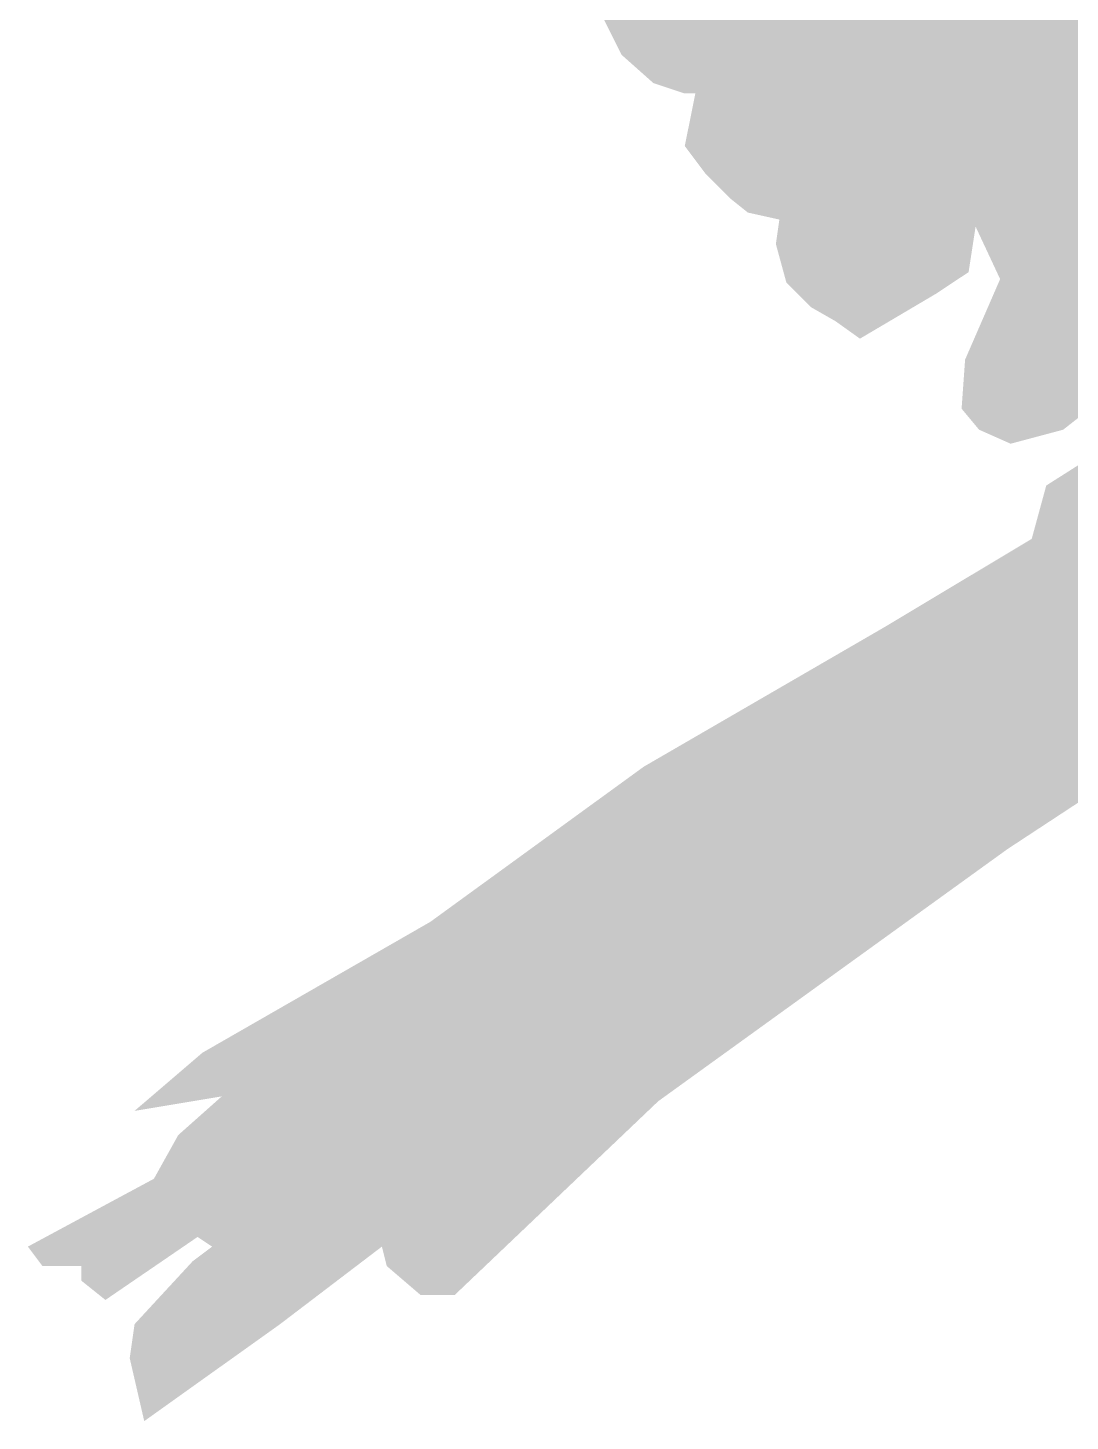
# Model space of a CAD drawing. Header units: millimetres. Extents: x 471 to 1044, y 7 to 541.
# Drawn here: x 482.68 to 501.89, y 83.33 to 109.01 of the extents above; entities that cross this region are included whole.
import ezdxf

# ---------------------------------------------------------------- set-up
doc = ezdxf.new("R2010")
doc.units = ezdxf.units.MM
doc.layers.add('magpiefill', color=3, linetype='Continuous')

msp = doc.modelspace()

# ---------------------------------------------------------------- hatches: boundary and pattern name
at = {"layer": 'magpiefill', "true_color": 0x010101}
h = msp.add_hatch(color=18, dxfattribs=at)
h.dxf.hatch_style = 1
edge = h.paths.add_edge_path()
edge.add_line((505.7026788009155, 96.11418025414855), (503.8645171973064, 95.92626374477231))
edge.add_line((503.8645171973064, 95.92626374477231), (500.7358891757283, 93.8713431644046))
edge.add_line((500.7358891757283, 93.8713431644046), (494.2998607483403, 89.22543486225482))
edge.add_line((494.2998607483403, 89.22543486225482), (490.5455094054726, 85.65165787574483))
edge.add_line((490.5455094054726, 85.65165787574483), (489.919786084183, 85.65165787574483))
edge.add_line((489.919786084183, 85.65165787574483), (489.294059909111, 86.18772501715921))
edge.add_line((489.294059909111, 86.18772501715921), (489.2046708632126, 86.54510212237233))
edge.add_line((489.2046708632126, 86.54510212237233), (487.3274951917786, 85.11559221792504))
edge.add_line((487.3274951917786, 85.11559221792504), (484.8245961990553, 83.32870372467005))
edge.add_line((484.8245961990553, 83.32870372467005), (484.5564290613599, 84.49018154200462))
edge.add_line((484.5564290613599, 84.49018154200462), (484.6458181072583, 85.11559221792504))
edge.add_line((484.6458181072583, 85.11559221792504), (485.7184895118232, 86.27706855166525))
edge.add_line((485.7184895118232, 86.27706855166525), (486.076045695417, 86.54510212237233))
edge.add_line((486.076045695417, 86.54510212237233), (485.8078785577216, 86.723790674979))
edge.add_line((485.8078785577216, 86.723790674979), (484.1094809780845, 85.56231434123879))
edge.add_line((484.1094809780845, 85.56231434123879), (483.6625357485921, 85.9196914464519))
edge.add_line((483.6625357485921, 85.9196914464519), (483.6625357485921, 86.18772501715921))
edge.add_line((483.6625357485921, 86.18772501715921), (482.9474205276217, 86.18772501715921))
edge.add_line((482.9474205276217, 86.18772501715921), (482.6792533899263, 86.54510212237233))
edge.add_line((482.6792533899263, 86.54510212237233), (485.0033742908524, 87.79592347421317))
edge.add_line((485.0033742908524, 87.79592347421317), (485.4503195203445, 88.60002270274003))
edge.add_line((485.4503195203445, 88.60002270274003), (486.254823787214, 89.31477839676108))
edge.add_line((486.254823787214, 89.31477839676108), (484.6458181072583, 89.04674482605378))
edge.add_line((484.6458181072583, 89.04674482605378), (485.8972676036199, 90.11887762528795))
edge.add_line((485.8972676036199, 90.11887762528795), (490.0985641759801, 92.53117679446336))
edge.add_line((490.0985641759801, 92.53117679446336), (494.0316936106449, 95.39019808695252))
edge.add_line((494.0316936106449, 95.39019808695252), (498.5011573207005, 97.98118580873438))
edge.add_line((498.5011573207005, 97.98118580873438), (501.1828372590037, 99.58938426578834))
edge.add_line((501.1828372590037, 99.58938426578834), (501.4510043966991, 100.5721735305165))
edge.add_line((501.4510043966991, 100.5721735305165), (502.4342867553653, 101.1975842064367))
edge.add_line((502.4342867553653, 101.1975842064367), (503.5069581599298, 100.7508620831229))
edge.add_line((503.5069581599298, 100.7508620831229), (504.2220733809006, 100.8402071012235))
edge.add_line((504.2220733809006, 100.8402071012235), (505.7416900149576, 102.0910284530642))
edge.add_line((505.7416900149576, 102.0910284530642), (506.9931423651021, 102.8951276815912))
edge.add_line((506.9931423651021, 102.8951276815912), (507.0825314110004, 101.1082391883363))
edge.add_line((507.0825314110004, 101.1082391883363), (506.7249723736238, 99.76807430198937))
edge.add_line((506.7249723736238, 99.76807430198937), (506.3674161900296, 99.58938426578834))
edge.add_line((506.3674161900296, 99.58938426578834), (505.8310790608559, 99.76807430198937))
edge.add_line((505.8310790608559, 99.76807430198937), (505.115966693668, 99.05331860796855))
edge.add_line((505.115966693668, 99.05331860796855), (506.2193362423038, 98.1152211390172))
edge.add_line((506.2193362423038, 98.1152211390172), (506.4130824261013, 98.95436731654263))
edge.add_line((506.4130824261013, 98.95436731654263), (507.3172322350845, 99.47076496425075))
edge.add_line((507.3172322350845, 99.47076496425075), (508.6734555216678, 99.53531467021412))
edge.add_line((508.6734555216678, 99.53531467021412), (509.4484402568585, 99.27711584636018))
edge.add_line((509.4484402568585, 99.27711584636018), (509.4484402568585, 98.69616849268868))
edge.add_line((509.4484402568585, 98.69616849268868), (508.8026205954604, 98.43796966883474))
edge.add_line((508.8026205954604, 98.43796966883474), (507.5755595288872, 98.17977084498057))
edge.add_line((507.5755595288872, 98.17977084498057), (506.1547522785156, 97.08242584360119))
edge.add_line((506.1547522785156, 97.08242584360119), (506.1547522785156, 96.30782937203912))
edge.add_line((506.1547522785156, 96.30782937203912), (507.3172322350845, 96.75967731378364))
edge.add_line((507.3172322350845, 96.75967731378364), (510.1588438820438, 97.85702231516325))
edge.add_line((510.1588438820438, 97.85702231516325), (512.0317274637985, 98.88981761057903))
edge.add_line((512.0317274637985, 98.88981761057903), (513.9046081917697, 100.2453614358126))
edge.add_line((513.9046081917697, 100.2453614358126), (516.3587303249171, 102.0527532027907))
edge.add_line((516.3587303249171, 102.0527532027907), (515.0670881483386, 101.6009052610461))
edge.add_line((515.0670881483386, 101.6009052610461), (513.8400270817649, 101.1490573193016))
edge.add_line((513.8400270817649, 101.1490573193016), (512.5483849051864, 101.4718058491192))
edge.add_line((512.5483849051864, 101.4718058491192), (511.3859049486175, 102.4400514385716))
edge.add_line((511.3859049486175, 102.4400514385716), (510.6755013234322, 103.8601434861744))
edge.add_line((510.6755013234322, 103.8601434861744), (510.4171740296295, 105.4738861352619))
edge.add_line((510.4171740296295, 105.4738861352619), (510.7400852872199, 106.9585293724224))
edge.add_line((510.7400852872199, 106.9585293724224), (512.0963085738033, 108.4431726095829))
edge.add_line((512.0963085738033, 108.4431726095829), (511.3859049486175, 108.1849737857287))
edge.add_line((511.3859049486175, 108.1849737857287), (508.0276358602703, 106.4421317247143))
edge.add_line((508.0276358602703, 106.4421317247143), (505.1214373957398, 104.8283890756268))
edge.add_line((505.1214373957398, 104.8283890756268), (503.5068868153537, 103.5373949563568))
edge.add_line((503.5068868153537, 103.5373949563568), (502.6673181163753, 102.3109520266446))
edge.add_line((502.6673181163753, 102.3109520266446), (501.7631683073921, 101.6009052610461))
edge.add_line((501.7631683073921, 101.6009052610461), (500.794437388404, 101.3427064371922))
edge.add_line((500.794437388404, 101.3427064371922), (500.2131959832284, 101.6009052610461))
edge.add_line((500.2131959832284, 101.6009052610461), (499.8902875794208, 101.9882034968271))
edge.add_line((499.8902875794208, 101.9882034968271), (499.9548686894257, 102.8918978967217))
edge.add_line((499.9548686894257, 102.8918978967217), (500.6006883508237, 104.3765411338823))
edge.add_line((500.6006883508237, 104.3765411338823), (500.1486148732236, 105.3447867233349))
edge.add_line((500.1486148732236, 105.3447867233349), (500.0194497994305, 104.5056405458092))
edge.add_line((500.0194497994305, 104.5056405458092), (499.4382112480378, 104.1183423100283))
edge.add_line((499.4382112480378, 104.1183423100283), (498.0174039976666, 103.2791961325029))
edge.add_line((498.0174039976666, 103.2791961325029), (497.5653305200665, 103.6019446623204))
edge.add_line((497.5653305200665, 103.6019446623204), (497.1132541886834, 103.8601434861744))
edge.add_line((497.1132541886834, 103.8601434861744), (496.6611807110833, 104.3119914279189))
edge.add_line((496.6611807110833, 104.3119914279189), (496.4674345272858, 105.0220381935173))
edge.add_line((496.4674345272858, 105.0220381935173), (496.5320156372907, 105.4738861352619))
edge.add_line((496.5320156372907, 105.4738861352619), (495.9507770858975, 105.6029855471888))
edge.add_line((495.9507770858975, 105.6029855471888), (495.6278658283074, 105.8611843710428))
edge.add_line((495.6278658283074, 105.8611843710428), (495.1757894969239, 106.3130323127873))
edge.add_line((495.1757894969239, 106.3130323127873), (494.7882971293291, 106.8294299604954))
edge.add_line((494.7882971293291, 106.8294299604954), (494.9820433131265, 107.7976755499478))
edge.add_line((494.9820433131265, 107.7976755499478), (494.7882971293291, 107.7976755499478))
edge.add_line((494.7882971293291, 107.7976755499478), (494.2070585779359, 107.9913246678384))
edge.add_line((494.2070585779359, 107.9913246678384), (493.6258200265431, 108.5077223155463))
edge.add_line((493.6258200265431, 108.5077223155463), (493.3029087689526, 109.1532193751814))
edge.add_line((493.3029087689526, 109.1532193751814), (493.4320738427457, 109.7341667288529))
edge.add_line((493.4320738427457, 109.7341667288529), (493.5612360627554, 110.3796637884877))
edge.add_line((493.5612360627554, 110.3796637884877), (493.2383276589478, 110.4442134944513))
edge.add_line((493.2383276589478, 110.4442134944513), (492.5925051437673, 111.0251608481228))
edge.add_line((492.5925051437673, 111.0251608481228), (492.205012776172, 111.7997558360905))
edge.add_line((492.205012776172, 111.7997558360905), (492.2695938861768, 112.509802601689))
edge.add_line((492.2695938861768, 112.509802601689), (493.3674898789575, 113.2198493672875))
edge.add_line((493.3674898789575, 113.2198493672875), (494.8528810931168, 113.9944458388495))
edge.add_line((494.8528810931168, 113.9944458388495), (495.8861931221097, 114.833592016375))
edge.add_line((495.8861931221097, 114.833592016375), (496.7903429310929, 115.608188487937))
edge.add_line((496.7903429310929, 115.608188487937), (496.9195080048855, 115.737287899864))
edge.add_line((496.9195080048855, 115.737287899864), (497.242419262476, 115.866387311791))
edge.add_line((497.242419262476, 115.866387311791), (497.6299116300713, 116.1891358416085))
edge.add_line((497.6299116300713, 116.1891358416085), (497.6944927400762, 116.4473346654624))
edge.add_line((497.6944927400762, 116.4473346654624), (497.6944927400762, 116.640983783353))
edge.add_line((497.6944927400762, 116.640983783353), (497.6299116300713, 116.899182607207))
edge.add_line((497.6299116300713, 116.899182607207), (497.4361654462739, 117.0928317250975))
edge.add_line((497.4361654462739, 117.0928317250975), (497.242419262476, 117.2219311370245))
edge.add_line((497.242419262476, 117.2219311370245), (496.9840891148904, 117.2864808429881))
edge.add_line((496.9840891148904, 117.2864808429881), (497.1778352986883, 117.4155802549151))
edge.add_line((497.1778352986883, 117.4155802549151), (497.4361654462739, 117.4155802549151))
edge.add_line((497.4361654462739, 117.4155802549151), (497.6944927400762, 117.4801299608785))
edge.add_line((497.6944927400762, 117.4801299608785), (498.1465690714592, 117.4801299608785))
edge.add_line((498.1465690714592, 117.4801299608785), (498.4048963652619, 117.4801299608785))
edge.add_line((498.4048963652619, 117.4801299608785), (498.5986425490594, 117.5446796668421))
edge.add_line((498.5986425490594, 117.5446796668421), (498.7923887328573, 117.673779078769))
edge.add_line((498.7923887328573, 117.673779078769), (498.9215538066499, 117.9965276085866))
edge.add_line((498.9215538066499, 117.9965276085866), (498.9861377704376, 118.1901767264769))
edge.add_line((498.9861377704376, 118.1901767264769), (498.7278076228524, 118.4483755503311))
edge.add_line((498.7278076228524, 118.4483755503311), (497.888238923874, 118.9002234920756))
edge.add_line((497.888238923874, 118.9002234920756), (498.9861377704376, 118.6420246682214))
edge.add_line((498.9861377704376, 118.6420246682214), (499.5673763218308, 118.5129252562945))
edge.add_line((499.5673763218308, 118.5129252562945), (499.8902875794208, 118.706574374185))
edge.add_line((499.8902875794208, 118.706574374185), (499.8902875794208, 118.835673786112))
edge.add_line((499.8902875794208, 118.835673786112), (499.8902875794208, 119.1584223159296))
edge.add_line((499.8902875794208, 119.1584223159296), (499.6965385418405, 119.2875217278565))
edge.add_line((499.6965385418405, 119.2875217278565), (499.5673763218308, 119.6102702576741))
edge.add_line((499.5673763218308, 119.6102702576741), (500.0840337632187, 119.5457205517105))
edge.add_line((500.0840337632187, 119.5457205517105), (500.342361057021, 119.5457205517105))
edge.add_line((500.342361057021, 119.5457205517105), (500.7298534246163, 119.5457205517105))
edge.add_line((500.7298534246163, 119.5457205517105), (500.7298534246163, 119.6748199636374))
edge.add_line((500.7298534246163, 119.6748199636374), (500.6652723146115, 120.0621181994186))
edge.add_line((500.6652723146115, 120.0621181994186), (500.5361072408189, 120.3203155396782))
edge.add_line((500.5361072408189, 120.3203155396782), (500.471526130814, 120.6430640694957))
edge.add_line((500.471526130814, 120.6430640694957), (500.794437388404, 120.6430640694957))
edge.add_line((500.794437388404, 120.6430640694957), (501.0527646822068, 120.7076137754591))
edge.add_line((501.0527646822068, 120.7076137754591), (501.1819297559994, 120.9012628933497))
edge.add_line((501.1819297559994, 120.9012628933497), (501.2465108660042, 121.3531108350942))
edge.add_line((501.2465108660042, 121.3531108350942), (501.311091976009, 121.4822102470212))
edge.add_line((501.311091976009, 121.4822102470212), (501.5694221235947, 121.4822102470212))
edge.add_line((501.5694221235947, 121.4822102470212), (501.7631683073921, 121.4822102470212))
edge.add_line((501.7631683073921, 121.4822102470212), (501.8923333811852, 121.6113096589481))
edge.add_line((501.8923333811852, 121.6113096589481), (502.0860795649826, 121.6113096589481))
edge.add_line((502.0860795649826, 121.6113096589481), (502.1506606749874, 121.9340581887657))
edge.add_line((502.1506606749874, 121.9340581887657), (502.1506606749874, 122.0631576006926))
edge.add_line((502.1506606749874, 122.0631576006926), (501.8277494173969, 122.1922570126196))
edge.add_line((501.8277494173969, 122.1922570126196), (502.0860795649826, 122.3213564245466))
edge.add_line((502.0860795649826, 122.3213564245466), (502.2798257487805, 122.3213564245466))
edge.add_line((502.2798257487805, 122.3213564245466), (502.5381530425827, 122.2568067185832))
edge.add_line((502.5381530425827, 122.2568067185832), (502.8610643001732, 122.1922570126196))
edge.add_line((502.8610643001732, 122.1922570126196), (503.3131377777734, 122.2568067185832))
edge.add_line((503.3131377777734, 122.2568067185832), (503.9589602929539, 122.3859061305102))
edge.add_line((503.9589602929539, 122.3859061305102), (504.2818715505443, 122.3859061305102))
edge.add_line((504.2818715505443, 122.3859061305102), (504.2818715505443, 122.1277073066562))
edge.add_line((504.2818715505443, 122.1277073066562), (504.3464526605492, 121.8049587768387))
edge.add_line((504.3464526605492, 121.8049587768387), (504.7985289919322, 121.6113096589481))
edge.add_line((504.7985289919322, 121.6113096589481), (505.3797675433254, 121.8049587768387))
edge.add_line((505.3797675433254, 121.8049587768387), (505.7026788009155, 121.4176605410578))
edge.add_line((505.7026788009155, 121.4176605410578), (506.1552117375838, 120.96757362579))
edge.add_arc((394.0425635083196, 55.51227387273633), 129.8215781707373, 24.7196834331034, 30.277882808560207, ccw=False)
edge.add_arc((514.0668029503702, 111.5266438746078), 2.717253438401656, 219.4264190677759, 277.5112522925736)
edge.add_arc((517.0034040074396, 106.4658719509047), 3.502217643125006, 76.09792839104102, 137.4828955815185, ccw=False)
edge.add_arc((516.8127812012881, 102.1826369512845), 7.751876948521335, 60.01917854986198, 82.34898294536907, ccw=False)
edge.add_arc((516.9174891648217, 97.47940974949825), 12.02382861166447, 55.16074552816218, 71.73216053091483, ccw=False)
edge.add_arc((523.4522066776963, 101.6233098171645), 5.734500677390736, 86.65890143975243, 120.31950619075)
edge.add_arc((525.2079451166742, 98.78712158887936), 9.069487645513666, 120.8490791888012, 144.9821508602809)
edge.add_arc((519.005667658684, 103.3404310015421), 1.387605128894925, 152.0183299640194, 206.9559763139688)
edge.add_arc((412.9325257283464, -25.09667889462867), 165.3044430536458, 45.89312228263083, 50.63922831697852, ccw=False)
edge.add_line((527.9842518977114, 93.59897898183067), (527.8543476941134, 93.08034555745849))
edge.add_line((527.8543476941134, 93.08034555745849), (528.0480938779112, 92.82214673360454))
edge.add_line((528.0480938779112, 92.82214673360454), (528.6293352830869, 92.62849761571397))
edge.add_line((528.6293352830869, 92.62849761571397), (528.4355890992895, 92.24119937993305))
edge.add_line((528.4355890992895, 92.24119937993305), (528.6939163930917, 91.9184508501155))
edge.add_line((528.6939163930917, 91.9184508501155), (528.8230814668848, 91.59570232029796))
edge.add_line((528.8230814668848, 91.59570232029796), (528.3710051355017, 91.20840408451704))
edge.add_line((528.3710051355017, 91.20840408451704), (528.3064240254969, 90.8211058487359))
edge.add_line((528.3064240254969, 90.8211058487359), (528.5001702092943, 90.43380761295498))
edge.add_line((528.5001702092943, 90.43380761295498), (527.9835127679064, 90.2401584950644))
edge.add_line((527.9835127679064, 90.2401584950644), (527.4668553265185, 90.36925790699138))
edge.add_line((527.4668553265185, 90.36925790699138), (527.5314364365233, 89.91740996524686))
edge.add_line((527.5314364365233, 89.91740996524686), (526.8210356651205, 89.72376084735652))
edge.add_line((526.8210356651205, 89.72376084735652), (526.49812440753, 89.91740996524686))
edge.add_line((526.49812440753, 89.91740996524686), (526.3043782237326, 89.98195967121046))
edge.add_line((526.3043782237326, 89.98195967121046), (526.1106320399351, 89.72376084735652))
edge.add_line((526.1106320399351, 89.72376084735652), (525.7877207823446, 89.46556202350234))
edge.add_line((525.7877207823446, 89.46556202350234), (525.4648095247542, 89.59466143542954))
edge.add_line((525.4648095247542, 89.59466143542954), (524.6252408257758, 89.01371408175805))
edge.add_line((524.6252408257758, 89.01371408175805), (524.6252408257758, 89.271912905612))
edge.add_line((524.6252408257758, 89.271912905612), (524.044002274383, 89.78831055331989))
edge.add_line((524.044002274383, 89.78831055331989), (524.044002274383, 90.04650937717406))
edge.add_line((524.044002274383, 90.04650937717406), (523.91483720059, 89.91740996524686))
edge.add_line((523.91483720059, 89.91740996524686), (523.5273448329951, 89.33646261157537))
edge.add_line((523.5273448329951, 89.33646261157537), (523.5273448329951, 88.94916437579445))
edge.add_line((523.5273448329951, 88.94916437579445), (523.5273448329951, 88.11001819826902))
edge.add_line((523.5273448329951, 88.11001819826902), (523.075271355395, 88.11001819826902))
edge.add_line((523.075271355395, 88.11001819826902), (522.8815251715971, 88.30366731615936))
edge.add_line((522.8815251715971, 88.30366731615936), (522.8169412078094, 88.43276672808634))
edge.add_line((522.8169412078094, 88.43276672808634), (522.1711215464118, 88.62641584597691))
edge.add_line((522.1711215464118, 88.62641584597691), (521.8482102888213, 88.82006496386748))
edge.add_line((521.8482102888213, 88.82006496386748), (521.7190452150282, 88.69096555194051))
edge.add_line((521.7190452150282, 88.69096555194051), (521.7190452150282, 88.36821702212296))
edge.add_line((521.7190452150282, 88.36821702212296), (521.3315528474334, 87.85181937441484))
edge.add_line((521.3315528474334, 87.85181937441484), (521.0732255536307, 88.04546849230542))
edge.add_line((521.0732255536307, 88.04546849230542), (521.0732255536307, 88.23911761019599))
edge.add_line((521.0732255536307, 88.23911761019599), (520.2982379646571, 88.04546849230542))
edge.add_line((520.2982379646571, 88.04546849230542), (519.9107455970618, 87.5936205505609))
edge.add_line((519.9107455970618, 87.5936205505609), (519.0711797518668, 87.27087202074335))
edge.add_line((519.0711797518668, 87.27087202074335), (518.6836873842715, 87.46452113863393))
edge.add_line((518.6836873842715, 87.46452113863393), (518.4899383466907, 87.78726966845147))
edge.add_line((518.4899383466907, 87.78726966845147), (518.1670299428836, 87.78726966845147))
edge.add_line((518.1670299428836, 87.78726966845147), (517.4566263176978, 87.20632231477998))
edge.add_line((517.4566263176978, 87.20632231477998), (516.8108038025168, 86.56082525514489))
edge.add_line((516.8108038025168, 86.56082525514489), (516.1649841411192, 85.78622878358283))
edge.add_line((516.1649841411192, 85.78622878358283), (515.6483266997313, 85.14073172394797))
edge.add_line((515.6483266997313, 85.14073172394797), (515.1962503683483, 84.68888526579781))
edge.add_line((515.1962503683483, 84.68888526579781), (514.5504307069502, 84.49523614790724))
edge.add_line((514.5504307069502, 84.49523614790724), (513.9691893017746, 84.62433555983421))
edge.add_line((513.9691893017746, 84.62433555983421), (513.5816969341793, 85.01163231202099))
edge.add_line((513.5816969341793, 85.01163231202099), (513.194204566584, 85.39893054780191))
edge.add_line((513.194204566584, 85.39893054780191), (513.0004583827865, 85.9798779014734))
edge.add_line((513.0004583827865, 85.9798779014734), (512.677547125196, 86.43172584321792))
edge.add_line((512.677547125196, 86.43172584321792), (512.3546358676056, 86.49627554918152))
edge.add_line((512.3546358676056, 86.49627554918152), (511.9671435000103, 86.62537496110849))
edge.add_line((511.9671435000103, 86.62537496110849), (511.6442350962031, 86.62537496110849))
edge.add_line((511.6442350962031, 86.62537496110849), (511.062993691027, 87.52907084459753))
edge.add_line((511.062993691027, 87.52907084459753), (510.4817551396343, 88.30366731615936))
edge.add_line((510.4817551396343, 88.30366731615936), (510.223427845832, 88.30366731615936))
edge.add_line((510.223427845832, 88.30366731615936), (509.7067704044437, 88.56186614001354))
edge.add_line((509.7067704044437, 88.56186614001354), (508.8026205954604, 89.40101231753897))
edge.add_line((508.8026205954604, 89.40101231753897), (508.5442904478753, 89.78831055331989))
edge.add_line((508.5442904478753, 89.78831055331989), (508.4151282278656, 90.04650937717406))
edge.add_line((508.4151282278656, 90.04650937717406), (508.3505442640774, 90.43380761295498))
edge.add_line((508.3505442640774, 90.43380761295498), (508.0922169702751, 90.43380761295498))
edge.add_line((508.0922169702751, 90.43380761295498), (507.5109784188819, 90.62745673084555))
edge.add_line((507.5109784188819, 90.62745673084555), (507.4463944550942, 90.75655614277252))
edge.add_line((507.4463944550942, 90.75655614277252), (507.1880671612919, 91.14385437855344))
edge.add_line((507.1880671612919, 91.14385437855344), (507.123486051287, 91.27295379048041))
edge.add_line((507.123486051287, 91.27295379048041), (506.8005747936966, 91.98300055607888))
edge.add_line((506.8005747936966, 91.98300055607888), (506.4130824261013, 92.24119937993305))
edge.add_line((506.4130824261013, 92.24119937993305), (506.2193362423038, 92.4348484978234))
edge.add_line((506.2193362423038, 92.4348484978234), (505.9610060947182, 92.82214673360454))
edge.add_line((505.9610060947182, 92.82214673360454), (505.8318410209256, 93.33854438131243))
edge.add_line((505.8318410209256, 93.33854438131243), (505.8318410209256, 93.66129142753562))
edge.add_line((505.8318410209256, 93.66129142753562), (506.2839173523087, 94.3067884871707))
edge.add_line((506.2839173523087, 94.3067884871707), (506.0901711685108, 94.2422387812071))
edge.add_line((506.0901711685108, 94.2422387812071), (505.6380948371277, 94.75863642891522))
edge.add_line((505.6380948371277, 94.75863642891522), (505.5735137271229, 95.21048437065974))
edge.add_line((505.5735137271229, 95.21048437065974), (506.0901711685108, 95.98508084222158))
edge.add_line((506.0901711685108, 95.98508084222158), (505.7026788009155, 96.11418025414855))
at = {"layer": 'magpiefill'}
h = msp.add_hatch(color=251, dxfattribs=at)
h.dxf.hatch_style = 1
h.paths.add_polyline_path([(497.4093089447376, 114.5300040284603), (499.7135378042239, 115.3744644914762), (497.5046566959516, 115.0065027614055), (495.5171552514255, 114.5338986905858), (494.8528810931168, 113.9944458388495), (495.9790983391879, 114.1488062196399)])
h.paths.add_polyline_path([(498.4581313767601, 112.6240149843591), (502.3673721885555, 114.6253034806653), (499.7929942310964, 113.6723089586146), (496.9325730199969, 112.719314436564), (494.6442354848516, 112.5287155321539), (492.2718436635819, 112.5112576094313), (492.2695938861768, 112.509802601689), (492.205012776172, 111.7997558360905), (492.5925051437673, 111.0251608481228), (493.2383276589478, 110.4442134944513), (493.5612360627554, 110.3796637884877), (495.1209742409194, 111.289822653488)])
h.paths.add_polyline_path([(498.7441717990739, 110.6227264880527), (502.272024437342, 113.0052127931792), (498.1720881231197, 111.0039242968728), (495.2163219921329, 110.0509297748222), (493.5103172830439, 110.1251936920351), (493.4320738427457, 109.7341667288529), (493.3029087689526, 109.1532193751814), (493.6258200265431, 108.5077223155463), (494.2070585779359, 107.9913246678384), (494.7882971293291, 107.7976755499478), (494.9302787384925, 107.7976755499478), (495.9790983391879, 108.7167374439512)])
h.paths.add_polyline_path([(498.0767403719058, 107.5731440174904), (501.6999407613873, 110.6227264880526), (497.5046566959516, 108.0496412785158), (494.9075222503619, 107.4252569095966), (494.7882971293291, 106.8294299604954), (495.1757894969239, 106.3130323127873), (495.6278658283074, 105.8611843710428), (495.9507770858975, 105.6029855471888), (496.1660865702574, 105.5551629660015), (496.4558370952557, 106.0483513102895)])
h.paths.add_polyline_path([(498.9348673015013, 106.3342496669047), (498.9348673015013, 107.0966452845453), (497.6953521983785, 105.6671535014693), (496.50607683735, 105.2924028290191), (496.4674345272858, 105.0220381935173), (496.6611807110833, 104.3119914279189), (497.1132541886834, 103.8601434861744), (497.5872519141419, 103.5894244798322), (499.3162583063552, 104.8094584316236), (497.4093089447376, 104.5235600750084)])
h.paths.add_polyline_path([(501.8906362638143, 106.1436507624946), (500.3341679087893, 104.9473714419745), (500.6006883508237, 104.3765411338823)], flags=17)
h.paths.add_polyline_path([(503.1636034417343, 103.0359262058237), (503.2254991181505, 104.1423622661882), (504.3696664700599, 106.9060463801352), (502.272024437342, 103.9517633617781), (499.9311569092052, 102.5600949438895), (499.8902875794208, 101.9882034968271), (500.2131959832284, 101.6009052610461), (500.794437388404, 101.3427064371922), (501.7631683073921, 101.6009052610461), (502.6673181163753, 102.3109520266446)])
h.paths.add_polyline_path([(506.7533517564182, 95.37481119140216), (510.853288070641, 97.09020133109334), (508.7556460379224, 96.42310516565789), (505.7777867248046, 95.51673979362351), (505.5735137271229, 95.21048437065974), (505.6380948371277, 94.75863642891522), (505.8162637376623, 94.55511769824125)])
h.paths.add_polyline_path([(507.4207831835863, 93.65942105171098), (509.3277297138773, 94.1359183127363), (511.8067599201229, 95.75600900022255), (508.0882146107544, 94.42181666935153), (506.1116665764141, 94.06084026639212), (505.8318410209256, 93.66129142753562), (505.8318410209256, 93.33854438131243), (505.9610060947182, 92.82214673360454), (506.2193362423038, 92.4348484978234), (506.4130824261013, 92.24119937993305), (506.6318722668339, 92.09541256121719), (507.2300876811594, 92.8017259818655)])
h.paths.add_polyline_path([(509.1370342114503, 91.84872998789501), (510.8532880706409, 92.61112707745542), (512.664886849718, 94.1359183127363), (508.9463387090234, 92.42052817304511), (506.8789924180534, 91.81056872153727), (507.123486051287, 91.27295379048041), (507.1880671612919, 91.14385437855344), (507.4463944550942, 90.75655614277252), (507.5109784188819, 90.62745673084555), (508.0922169702751, 90.43380761295498), (508.2789072818553, 90.43380761295498), (508.7556460379226, 90.89573546584415)])
h.paths.add_polyline_path([(513.3323182768861, 91.65813108348482), (516.5741276615133, 94.51711612155668), (514.0950974552677, 92.8017259818655), (510.1858566434728, 90.80043601363923), (508.3870526252243, 90.21487363872802), (508.4151282278656, 90.04650937717406), (508.5442904478753, 89.78831055331989), (508.8026205954604, 89.40101231753897), (509.7067704044437, 88.56186614001354), (510.223427845832, 88.30366731615936), (510.2812043946863, 88.30366731615936), (510.6625925682135, 88.98974642174278), (511.2346762441682, 89.94274094379352)])
h.paths.add_polyline_path([(515.1439170559636, 90.514537657024), (517.5276023423223, 93.4688221473009), (513.7137092817404, 90.32393875261391), (510.5377852892946, 88.22899787772661), (511.062993691027, 87.52907084459747), (511.6442350962031, 86.62537496110849), (511.9671435000103, 86.62537496110849), (512.3546358676056, 86.49627554918152), (512.8555823521453, 87.94145244748711)])
h.paths.add_polyline_path([(516.6694754127268, 88.89444696953797), (519.7205921262537, 93.27822324289082), (518.1950337694905, 91.56283163127983), (515.7160035632448, 89.18034532615297), (513.7137092817404, 86.60726011661632), (512.7383227510902, 86.34668284510929), (513.0004583827865, 85.9798779014734), (513.194204566584, 85.39893054780191), (513.5816969341793, 85.01163231202099), (513.9691893017746, 84.62433555983421), (514.5504307069502, 84.49523614790724), (515.1962503683483, 84.68888526579781), (515.2239130259642, 84.71653385741627), (515.429960309604, 86.70255956882124)])
h.paths.add_polyline_path([(519.911284797354, 89.75214203938344), (520.5787162245222, 92.13462981642988), (518.4810770231309, 88.89444696953797), (517.5276023423223, 87.84615299528218), (517.0493642953393, 86.79926552788578), (517.4566263176978, 87.20632231477998), (518.1670299428836, 87.78726966845147), (518.4899383466907, 87.78726966845147), (518.8624651966586, 88.22735080410234)])
h.paths.add_polyline_path([(521.5321909053312, 90.22863930040876), (519.7465837178834, 87.53051292718612), (519.9107455970618, 87.5936205505609), (520.2982379646571, 88.04546849230542), (520.9190699429835, 88.20059815718224)])
h.paths.add_polyline_path([(523.5273448329951, 89.18034532615297), (522.67635825724, 90.1333398482036), (522.1579304304425, 88.63432652704296), (522.1711215464118, 88.62641584597691), (522.8169412078094, 88.43276672808634), (522.8815251715971, 88.30366731615936), (523.075271355395, 88.11001819826902), (523.5273448329951, 88.11001819826902), (523.5273448329951, 88.94916437579445)])

doc.saveas('drawing.dxf')
